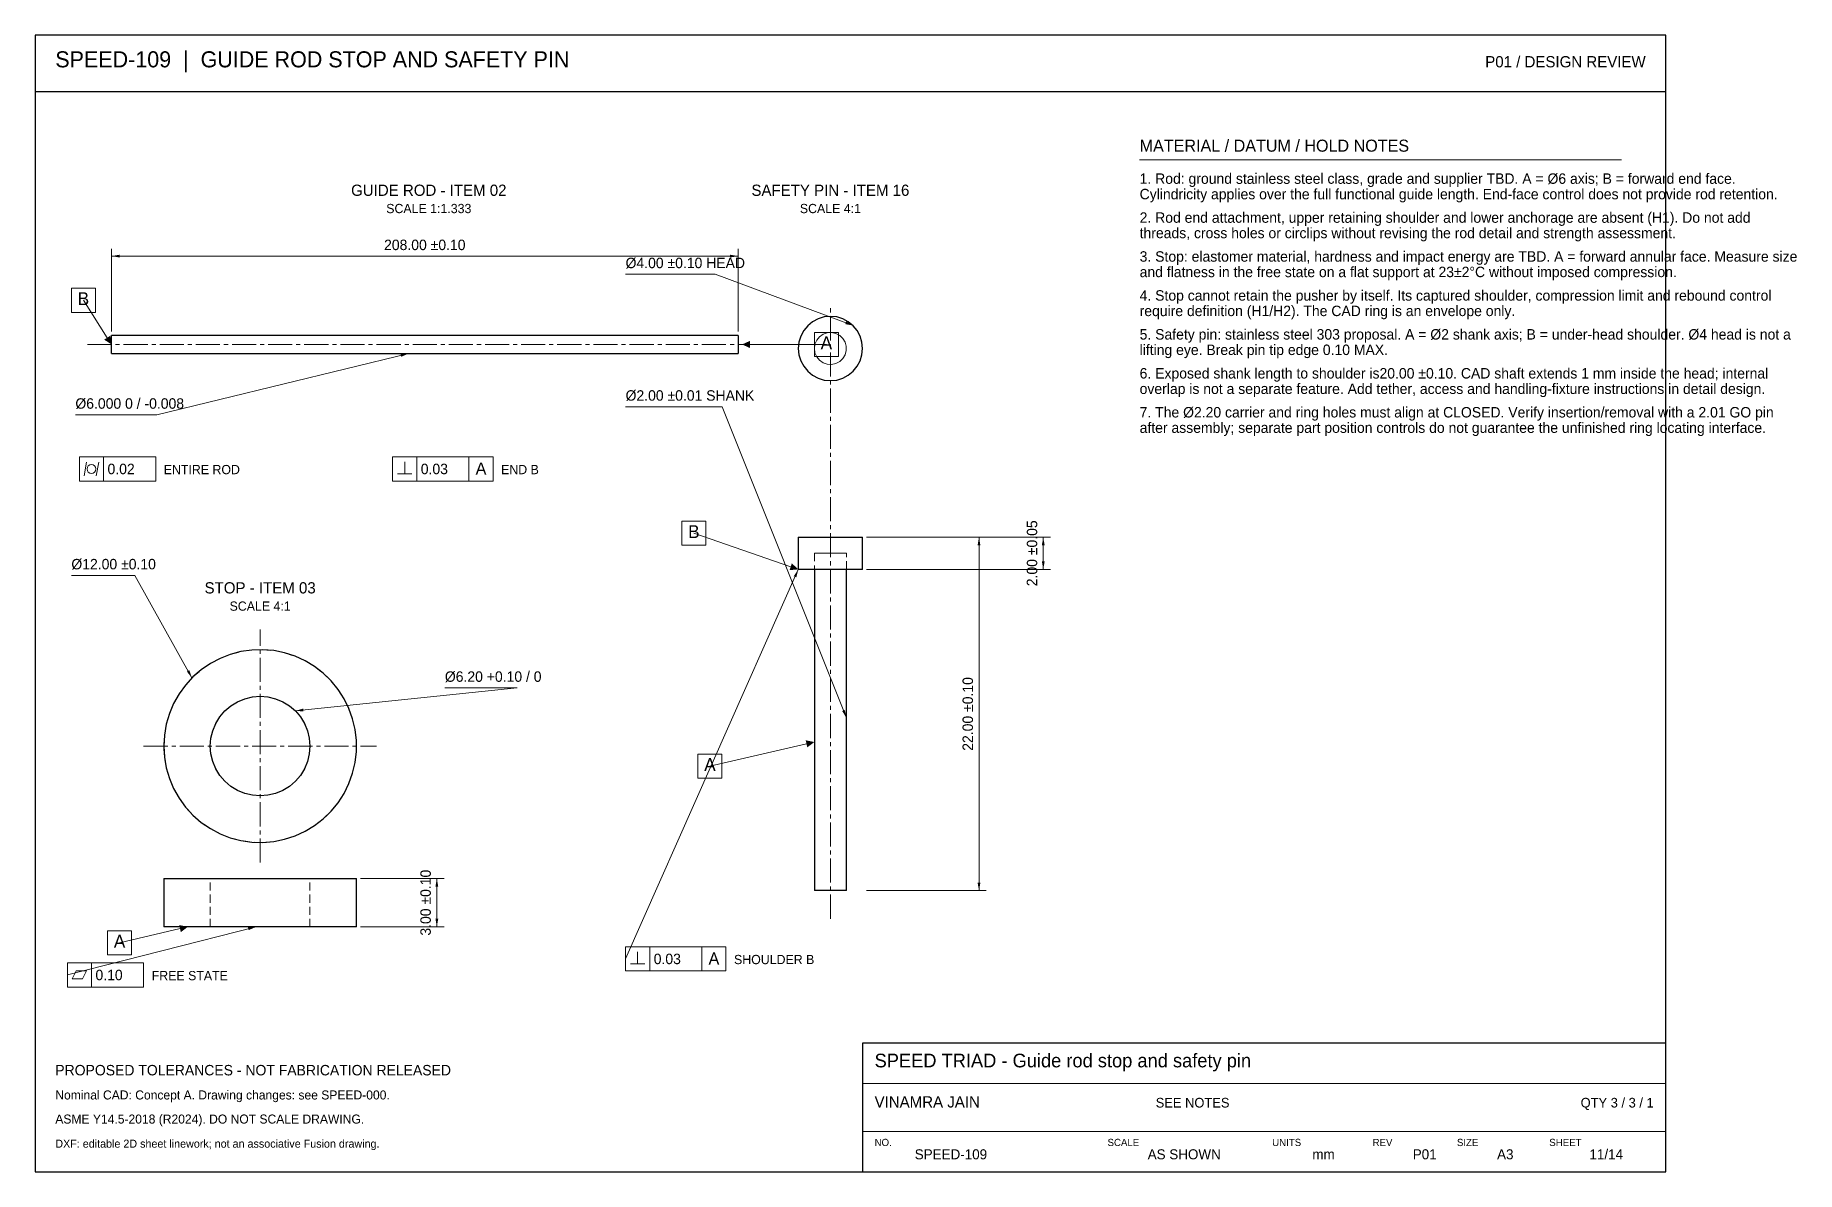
# Model space of a CAD drawing. Header units: millimetres. Extents: x 7 to 446, y 7 to 290.
import ezdxf
from ezdxf.enums import TextEntityAlignment as Align

# ---------------------------------------------------------------- set-up
doc = ezdxf.new("R2010")
doc.units = ezdxf.units.MM
doc.linetypes.add('CENTER_STD', pattern=[9, 6, -1, 1, -1])
doc.linetypes.add('DASHED_STD', pattern=[3, 2, -1])
for name, color, linetype, lineweight in [('BORDER', 7, 'Continuous', 30), ('CENTER', 7, 'CENTER_STD', 13), ('DIM', 7, 'Continuous', 15), ('GDT', 7, 'Continuous', 20), ('HIDDEN', 7, 'DASHED_STD', 13), ('NOTES', 7, 'Continuous', 18), ('VISIBLE', 7, 'Continuous', 30)]:
    doc.layers.add(name, color=color, linetype=linetype, lineweight=lineweight)

msp = doc.modelspace()

# ---------------------------------------------------------------- linework, layer by layer
at = {"layer": 'BORDER'}
msp.add_line((7, 276), (413, 276), dxfattribs=at)
for points in [[(7, 7), (413, 7), (413, 290), (7, 290)], [(213, 7), (413, 7), (413, 39), (213, 39)]]:
    msp.add_lwpolyline(points, close=True, dxfattribs=at)
at = {"layer": 'CENTER'}
for p, q in [((205, 70), (205, 223)), ((20, 213), (192, 213)), ((63, 84), (63, 142)), ((34, 113), (92, 113))]:
    msp.add_line(p, q, dxfattribs=at)
at = {"layer": 'DIM'}
for p, q in [((282, 259), (402, 259)), ((26, 216.25), (26, 236.8)), ((26, 235), (182, 235)), ((182, 216.25), (182, 236.8)), ((154, 230.5), (176.33, 230.5)), ((176.33, 230.5), (210.7, 217.7)), ((37.24, 195.5), (100, 210.75)), ((154, 197.5), (178.06, 197.5)), ((178.06, 197.5), (209, 120)), ((17, 195.5), (37.24, 195.5)), ((214, 165), (243.8, 165)), ((214, 165), (259.8, 165)), ((242, 77), (242, 165)), ((258, 157), (258, 165)), ((16, 155.5), (31.83, 155.5)), ((31.83, 155.5), (46.03, 129.97)), ((214, 157), (259.8, 157)), ((127, 127.5), (71.77, 121.77)), ((109, 127.5), (127, 127.5)), ((88, 80), (108.8, 80)), ((107, 68), (107, 80)), ((214, 77), (243.8, 77)), ((88, 68), (108.8, 68)), ((213, 29), (413, 29)), ((213, 17), (413, 17))]:
    msp.add_line(p, q, dxfattribs=at)
for points in [[(26, 235), (28, 235.35), (28, 234.65)], [(182, 235), (180, 234.65), (180, 235.35)], [(210.7, 217.7), (208.7, 218.07), (208.95, 218.73)], [(100, 210.75), (98.14, 209.94), (97.97, 210.62)], [(242, 165), (242.35, 163), (241.65, 163)], [(258, 165), (258.35, 163), (257.65, 163)], [(258, 157), (257.65, 159), (258.35, 159)], [(197, 157), (196.51, 155.03), (195.87, 155.31)], [(46.03, 129.97), (44.75, 131.55), (45.36, 131.89)], [(71.77, 121.77), (73.72, 122.32), (73.8, 121.63)], [(209, 120), (207.93, 121.73), (208.58, 121.99)], [(107, 80), (107.35, 78), (106.65, 78)], [(242, 77), (241.65, 79), (242.35, 79)], [(62, 68), (60.15, 67.17), (59.98, 67.84)], [(107, 68), (106.65, 70), (107.35, 70)]]:
    msp.add_solid(points, dxfattribs=at)
at = {"layer": 'GDT'}
for p, q in [((24.93, 214.69), (19, 224)), ((185, 213), (204, 213)), ((24, 179), (24, 185)), ((102, 179), (102, 185)), ((115, 179), (115, 185)), ((19.2, 180.3), (19.8, 183.7)), ((22.2, 180.3), (22.8, 183.7)), ((97.2, 180.8), (100.8, 180.8)), ((99, 180.8), (99, 183.8)), ((195.11, 157.65), (171, 166)), ((154, 60), (197, 157)), ((199.05, 113.55), (175, 108)), ((15, 56), (62, 68)), ((43.05, 67.54), (28, 64)), ((157, 58.8), (157, 61.8)), ((160, 57), (160, 63)), ((173, 57), (173, 63)), ((21, 53), (21, 59)), ((155.2, 58.8), (158.8, 58.8))]:
    msp.add_line(p, q, dxfattribs=at)
for points in [[(16, 221), (22, 221), (22, 227), (16, 227)], [(201, 210), (207, 210), (207, 216), (201, 216)], [(18, 179), (37, 179), (37, 185), (18, 185)], [(96, 179), (121, 179), (121, 185), (96, 185)], [(168, 163), (174, 163), (174, 169), (168, 169)], [(172, 105), (178, 105), (178, 111), (172, 111)], [(25, 61), (31, 61), (31, 67), (25, 67)], [(154, 57), (179, 57), (179, 63), (154, 63)], [(15, 53), (34, 53), (34, 59), (15, 59)], [(16.2, 55), (18.8, 55), (19.8, 57), (17.2, 57)]]:
    msp.add_lwpolyline(points, close=True, dxfattribs=at)
msp.add_circle((21, 182), 1.1, dxfattribs=at)
for points in [[(26, 213), (24.17, 214.2), (25.69, 215.17)], [(183, 213), (185, 213.9), (185, 212.1)], [(197, 157), (194.82, 156.8), (195.4, 158.5)], [(201, 114), (199.25, 112.67), (198.85, 114.43)], [(45, 68), (43.26, 66.67), (42.85, 68.42)]]:
    msp.add_solid(points, dxfattribs=at)
at = {"layer": 'HIDDEN'}
for points in [[(197, 212), (197.15, 213.56), (197.61, 215.06), (198.35, 216.44), (199.34, 217.66), (200.56, 218.65), (201.94, 219.39), (203.44, 219.85), (205, 220), (206.56, 219.85), (208.06, 219.39), (209.44, 218.65), (210.66, 217.66), (211.65, 216.44), (212.39, 215.06), (212.85, 213.56), (213, 212), (212.85, 210.44), (212.39, 208.94), (211.65, 207.56), (210.66, 206.34), (209.44, 205.35), (208.06, 204.61), (206.56, 204.15), (205, 204), (203.44, 204.15), (201.94, 204.61), (200.56, 205.35), (199.34, 206.34), (198.35, 207.56), (197.61, 208.94), (197.15, 210.44), (197, 212)], [(26, 215.25), (26, 215.19), (26, 215.03), (26, 214.76), (26, 214.4), (26, 213.98), (26, 213.5), (26, 213), (26, 212.5), (26, 212.02), (26, 211.6), (26, 211.24), (26, 210.97), (26, 210.81), (26, 210.75)], [(182, 210.75), (182, 210.81), (182, 210.97), (182, 211.24), (182, 211.6), (182, 212.02), (182, 212.5), (182, 213), (182, 213.5), (182, 213.98), (182, 214.4), (182, 214.76), (182, 215.03), (182, 215.19), (182, 215.25)], [(201, 212), (201.15, 210.92), (201.58, 209.92), (202.27, 209.08), (203.16, 208.45), (204.19, 208.08), (205.27, 208.01), (206.34, 208.23), (207.31, 208.73), (208.1, 209.48), (208.67, 210.41), (208.96, 211.46), (208.96, 212.54), (208.67, 213.59), (208.1, 214.52), (207.31, 215.27), (206.34, 215.77), (205.27, 215.99), (204.19, 215.92), (203.16, 215.55), (202.27, 214.92), (201.58, 214.08), (201.15, 213.08), (201, 212)], [(201, 212), (201.15, 213.08), (201.58, 214.08), (202.27, 214.92), (203.16, 215.55), (204.19, 215.92), (205.27, 215.99), (206.34, 215.77), (207.31, 215.27), (208.1, 214.52), (208.67, 213.59), (208.96, 212.54), (208.96, 211.46), (208.67, 210.41), (208.1, 209.48), (207.31, 208.73), (206.34, 208.23), (205.27, 208.01), (204.19, 208.08), (203.16, 208.45), (202.27, 209.08), (201.58, 209.92), (201.15, 210.92), (201, 212)], [(213, 165), (212.8, 165), (212.21, 165), (211.25, 165), (209.99, 165), (208.47, 165), (206.78, 165), (205, 165), (203.22, 165), (201.53, 165), (200.01, 165), (198.75, 165), (197.79, 165), (197.2, 165), (197, 165)], [(201, 161), (201.1, 161), (201.4, 161), (201.87, 161), (202.51, 161), (203.26, 161), (204.11, 161), (205, 161), (205.89, 161), (206.74, 161), (207.49, 161), (208.13, 161), (208.6, 161), (208.9, 161), (209, 161)], [(209, 161), (208.9, 161), (208.6, 161), (208.13, 161), (207.49, 161), (206.74, 161), (205.89, 161), (205, 161), (204.11, 161), (203.26, 161), (202.51, 161), (201.87, 161), (201.4, 161), (201.1, 161), (201, 161)], [(201, 161), (201, 157)], [(209, 157), (209, 161)], [(197, 157), (197.2, 157), (197.79, 157), (198.75, 157), (200.01, 157), (201.53, 157), (203.22, 157), (205, 157), (206.78, 157), (208.47, 157), (209.99, 157), (211.25, 157), (212.21, 157), (212.8, 157), (213, 157)], [(39, 113), (39.16, 115.74), (39.62, 118.44), (40.4, 121.07), (41.46, 123.59), (42.81, 125.98), (44.42, 128.19), (46.27, 130.21), (48.34, 132.01), (50.61, 133.55), (53.03, 134.83), (55.58, 135.83), (58.23, 136.52), (60.95, 136.91), (63.69, 136.99), (66.42, 136.76), (69.1, 136.21), (71.71, 135.36), (74.2, 134.23), (76.55, 132.81), (78.72, 131.14), (80.68, 129.23), (82.42, 127.11), (83.9, 124.8), (85.11, 122.34), (86.03, 119.76), (86.65, 117.09), (86.96, 114.37), (86.96, 111.63), (86.65, 108.91), (86.03, 106.24), (85.11, 103.66), (83.9, 101.2), (82.42, 98.89), (80.68, 96.77), (78.72, 94.86), (76.55, 93.19), (74.2, 91.77), (71.71, 90.64), (69.1, 89.79), (66.42, 89.24), (63.69, 89.01), (60.95, 89.09), (58.23, 89.48), (55.58, 90.17), (53.03, 91.17), (50.61, 92.45), (48.34, 93.99), (46.27, 95.79), (44.42, 97.81), (42.81, 100.02), (41.46, 102.41), (40.4, 104.93), (39.62, 107.56), (39.16, 110.26), (39, 113)], [(50.6, 113), (50.75, 111.06), (51.21, 109.17), (51.95, 107.37), (52.97, 105.71), (54.23, 104.23), (55.71, 102.97), (57.37, 101.95), (59.17, 101.21), (61.06, 100.75), (63, 100.6), (64.94, 100.75), (66.83, 101.21), (68.63, 101.95), (70.29, 102.97), (71.77, 104.23), (73.03, 105.71), (74.05, 107.37), (74.79, 109.17), (75.25, 111.06), (75.4, 113), (75.25, 114.94), (74.79, 116.83), (74.05, 118.63), (73.03, 120.29), (71.77, 121.77), (70.29, 123.03), (68.63, 124.05), (66.83, 124.79), (64.94, 125.25), (63, 125.4), (61.06, 125.25), (59.17, 124.79), (57.37, 124.05), (55.71, 123.03), (54.23, 121.77), (52.97, 120.29), (51.95, 118.63), (51.21, 116.83), (50.75, 114.94), (50.6, 113)], [(87, 80), (86.4, 80), (84.62, 80), (81.76, 80), (77.96, 80), (73.41, 80), (68.34, 80), (63, 80), (57.66, 80), (52.59, 80), (48.04, 80), (44.24, 80), (41.38, 80), (39.6, 80), (39, 80)], [(50.6, 68), (50.6, 80)], [(50.6, 80), (50.91, 80), (51.83, 80), (53.31, 80), (55.27, 80), (57.62, 80), (60.24, 80), (63, 80), (65.76, 80), (68.38, 80), (70.73, 80), (72.69, 80), (74.17, 80), (75.09, 80), (75.4, 80)], [(75.4, 80), (75.09, 80), (74.17, 80), (72.69, 80), (70.73, 80), (68.38, 80), (65.76, 80), (63, 80), (60.24, 80), (57.62, 80), (55.27, 80), (53.31, 80), (51.83, 80), (50.91, 80), (50.6, 80)], [(75.4, 68), (75.4, 80)], [(201, 77), (201.1, 77), (201.4, 77), (201.87, 77), (202.51, 77), (203.26, 77), (204.11, 77), (205, 77), (205.89, 77), (206.74, 77), (207.49, 77), (208.13, 77), (208.6, 77), (208.9, 77), (209, 77)], [(39, 68), (39.6, 68), (41.38, 68), (44.24, 68), (48.04, 68), (52.59, 68), (57.66, 68), (63, 68), (68.34, 68), (73.41, 68), (77.96, 68), (81.76, 68), (84.62, 68), (86.4, 68), (87, 68)], [(50.6, 68), (50.91, 68), (51.83, 68), (53.31, 68), (55.27, 68), (57.62, 68), (60.24, 68), (63, 68), (65.76, 68), (68.38, 68), (70.73, 68), (72.69, 68), (74.17, 68), (75.09, 68), (75.4, 68)], [(75.4, 68), (75.09, 68), (74.17, 68), (72.69, 68), (70.73, 68), (68.38, 68), (65.76, 68), (63, 68), (60.24, 68), (57.62, 68), (55.27, 68), (53.31, 68), (51.83, 68), (50.91, 68), (50.6, 68)]]:
    msp.add_lwpolyline(points, dxfattribs=at)
at = {"layer": 'VISIBLE'}
for points in [[(197, 212), (197.15, 210.44), (197.61, 208.94), (198.35, 207.56), (199.34, 206.34), (200.56, 205.35), (201.94, 204.61), (203.44, 204.15), (205, 204), (206.56, 204.15), (208.06, 204.61), (209.44, 205.35), (210.66, 206.34), (211.65, 207.56), (212.39, 208.94), (212.85, 210.44), (213, 212), (212.85, 213.56), (212.39, 215.06), (211.65, 216.44), (210.66, 217.66), (209.44, 218.65), (208.06, 219.39), (206.56, 219.85), (205, 220), (203.44, 219.85), (201.94, 219.39), (200.56, 218.65), (199.34, 217.66), (198.35, 216.44), (197.61, 215.06), (197.15, 213.56), (197, 212)], [(182, 215.25), (26, 215.25)], [(26, 210.75), (26, 210.81), (26, 210.97), (26, 211.24), (26, 211.6), (26, 212.02), (26, 212.5), (26, 213), (26, 213.5), (26, 213.98), (26, 214.4), (26, 214.76), (26, 215.03), (26, 215.19), (26, 215.25)], [(182, 215.25), (182, 215.19), (182, 215.03), (182, 214.76), (182, 214.4), (182, 213.98), (182, 213.5), (182, 213), (182, 212.5), (182, 212.02), (182, 211.6), (182, 211.24), (182, 210.97), (182, 210.81), (182, 210.75)], [(26, 210.75), (182, 210.75)], [(197, 165), (197.2, 165), (197.79, 165), (198.75, 165), (200.01, 165), (201.53, 165), (203.22, 165), (205, 165), (206.78, 165), (208.47, 165), (209.99, 165), (211.25, 165), (212.21, 165), (212.8, 165), (213, 165)], [(197, 165), (197, 157)], [(213, 157), (213, 165)], [(213, 157), (212.8, 157), (212.21, 157), (211.25, 157), (209.99, 157), (208.47, 157), (206.78, 157), (205, 157), (203.22, 157), (201.53, 157), (200.01, 157), (198.75, 157), (197.79, 157), (197.2, 157), (197, 157)], [(201, 157), (201, 77)], [(209, 77), (209, 157)], [(39, 113), (39.16, 110.26), (39.62, 107.56), (40.4, 104.93), (41.46, 102.41), (42.81, 100.02), (44.42, 97.81), (46.27, 95.79), (48.34, 93.99), (50.61, 92.45), (53.03, 91.17), (55.58, 90.17), (58.23, 89.48), (60.95, 89.09), (63.69, 89.01), (66.42, 89.24), (69.1, 89.79), (71.71, 90.64), (74.2, 91.77), (76.55, 93.19), (78.72, 94.86), (80.68, 96.77), (82.42, 98.89), (83.9, 101.2), (85.11, 103.66), (86.03, 106.24), (86.65, 108.91), (86.96, 111.63), (86.96, 114.37), (86.65, 117.09), (86.03, 119.76), (85.11, 122.34), (83.9, 124.8), (82.42, 127.11), (80.68, 129.23), (78.72, 131.14), (76.55, 132.81), (74.2, 134.23), (71.71, 135.36), (69.1, 136.21), (66.42, 136.76), (63.69, 136.99), (60.95, 136.91), (58.23, 136.52), (55.58, 135.83), (53.03, 134.83), (50.61, 133.55), (48.34, 132.01), (46.27, 130.21), (44.42, 128.19), (42.81, 125.98), (41.46, 123.59), (40.4, 121.07), (39.62, 118.44), (39.16, 115.74), (39, 113)], [(50.6, 113), (50.75, 114.94), (51.21, 116.83), (51.95, 118.63), (52.97, 120.29), (54.23, 121.77), (55.71, 123.03), (57.37, 124.05), (59.17, 124.79), (61.06, 125.25), (63, 125.4), (64.94, 125.25), (66.83, 124.79), (68.63, 124.05), (70.29, 123.03), (71.77, 121.77), (73.03, 120.29), (74.05, 118.63), (74.79, 116.83), (75.25, 114.94), (75.4, 113), (75.25, 111.06), (74.79, 109.17), (74.05, 107.37), (73.03, 105.71), (71.77, 104.23), (70.29, 102.97), (68.63, 101.95), (66.83, 101.21), (64.94, 100.75), (63, 100.6), (61.06, 100.75), (59.17, 101.21), (57.37, 101.95), (55.71, 102.97), (54.23, 104.23), (52.97, 105.71), (51.95, 107.37), (51.21, 109.17), (50.75, 111.06), (50.6, 113)], [(39, 80), (39.6, 80), (41.38, 80), (44.24, 80), (48.04, 80), (52.59, 80), (57.66, 80), (63, 80), (68.34, 80), (73.41, 80), (77.96, 80), (81.76, 80), (84.62, 80), (86.4, 80), (87, 80)], [(39, 80), (39, 68)], [(87, 68), (87, 80)], [(209, 77), (208.9, 77), (208.6, 77), (208.13, 77), (207.49, 77), (206.74, 77), (205.89, 77), (205, 77), (204.11, 77), (203.26, 77), (202.51, 77), (201.87, 77), (201.4, 77), (201.1, 77), (201, 77)], [(87, 68), (86.4, 68), (84.62, 68), (81.76, 68), (77.96, 68), (73.41, 68), (68.34, 68), (63, 68), (57.66, 68), (52.59, 68), (48.04, 68), (44.24, 68), (41.38, 68), (39.6, 68), (39, 68)]]:
    msp.add_lwpolyline(points, dxfattribs=at)

# ---------------------------------------------------------------- texts
at = {"layer": 'GDT'}
for s, height, p in [('B', 3.2, (19, 222.8)), ('A', 3.2, (204, 211.8)), ('A', 3, (118, 180.6)), ('B', 3.2, (171, 164.8)), ('A', 3.2, (175, 106.8)), ('A', 3.2, (28, 62.8)), ('A', 3, (176, 58.6))]:
    msp.add_text(s, height=height, dxfattribs=at).set_placement(p, align=Align.CENTER)
for s, p in [('0.02', (25, 180.7)), ('0.03', (103, 180.7)), ('0.10', (22, 54.7)), ('0.03', (161, 58.7))]:
    msp.add_text(s, height=2.6, dxfattribs=at).set_placement(p)
at = {"layer": 'NOTES'}
for s, height, p in [('SPEED-109  |  GUIDE ROD STOP AND SAFETY PIN', 4, (12, 282)), ('MATERIAL / DATUM / HOLD NOTES', 3, (282, 261)), ('1. Rod: ground stainless steel class, grade and supplier TBD. A = Ø6 axis; B = forward end face.', 2.6, (282, 253)), ('Cylindricity applies over the full functional guide length. End-face control does not provide rod retention.', 2.6, (282, 249.15)), ('2. Rod end attachment, upper retaining shoulder and lower anchorage are absent (H1). Do not add', 2.6, (282, 243.3)), ('threads, cross holes or circlips without revising the rod detail and strength assessment.', 2.6, (282, 239.46)), ('Ø4.00 ±0.10 HEAD', 2.6, (154, 232)), ('3. Stop: elastomer material, hardness and impact energy are TBD. A = forward annular face. Measure size', 2.6, (282, 233.61)), ('and flatness in the free state on a flat support at 23±2°C without imposed compression.', 2.6, (282, 229.76)), ('4. Stop cannot retain the pusher by itself. Its captured shoulder, compression limit and rebound control', 2.6, (282, 223.91)), ('require definition (H1/H2). The CAD ring is an envelope only.', 2.6, (282, 220.06)), ('5. Safety pin: stainless steel 303 proposal. A = Ø2 shank axis; B = under-head shoulder. Ø4 head is not a', 2.6, (282, 214.22)), ('lifting eye. Break pin tip edge 0.10 MAX.', 2.6, (282, 210.37)), ('6. Exposed shank length to shoulder is20.00 ±0.10. CAD shaft extends 1 mm inside the head; internal', 2.6, (282, 204.52)), ('overlap is not a separate feature. Add tether, access and handling-fixture instructions in detail design.', 2.6, (282, 200.67)), ('Ø6.000 0 / -0.008', 2.6, (17, 197)), ('Ø2.00 ±0.01 SHANK', 2.6, (154, 199)), ('7. The Ø2.20 carrier and ring holes must align at CLOSED. Verify insertion/removal with a 2.01 GO pin', 2.6, (282, 194.82)), ('after assembly; separate part position controls do not guarantee the unfinished ring locating interface.', 2.6, (282, 190.98)), ('ENTIRE ROD', 2.3, (39, 180.7)), ('END B', 2.3, (123, 180.7)), ('Ø12.00 ±0.10', 2.6, (16, 157)), ('Ø6.20 +0.10 / 0', 2.6, (109, 129)), ('FREE STATE', 2.3, (36, 54.7)), ('SHOULDER B', 2.3, (181, 58.7)), ('SPEED TRIAD - Guide rod stop and safety pin', 3.4, (216, 33)), ('PROPOSED TOLERANCES - NOT FABRICATION RELEASED', 2.6, (12, 31)), ('Nominal CAD: Concept A. Drawing changes: see SPEED-000.', 2.25, (12, 25)), ('VINAMRA JAIN', 2.8, (216, 23)), ('SEE NOTES', 2.4, (286, 23)), ('ASME Y14.5-2018 (R2024). DO NOT SCALE DRAWING.', 2.25, (12, 19)), ('DXF: editable 2D sheet linework; not an associative Fusion drawing.', 2, (12, 13)), ('NO.', 1.8, (216, 13.4)), ('SCALE', 1.8, (274, 13.4)), ('UNITS', 1.8, (315, 13.4)), ('REV', 1.8, (340, 13.4)), ('SIZE', 1.8, (361, 13.4)), ('SHEET', 1.8, (384, 13.4)), ('SPEED-109', 2.5, (226, 10.1)), ('AS SHOWN', 2.5, (284, 10.1)), ('mm', 2.5, (325, 10.1)), ('P01', 2.5, (350, 10.1)), ('A3', 2.5, (371, 10.1)), ('11/14', 2.5, (394, 10.1))]:
    msp.add_text(s, height=height, dxfattribs=at).set_placement(p)
for s, height, p in [('P01 / DESIGN REVIEW', 2.8, (408, 282)), ('QTY 3 / 3 / 1', 2.4, (410, 23))]:
    msp.add_text(s, height=height, dxfattribs=at).set_placement(p, align=Align.RIGHT)
for s, height, p in [('GUIDE ROD - ITEM 02', 2.8, (105, 250)), ('SAFETY PIN - ITEM 16', 2.8, (205, 250)), ('SCALE 1:1.333', 2.3, (105, 245.7)), ('SCALE 4:1', 2.3, (205, 245.7)), ('208.00 ±0.10', 2.6, (104, 236.5)), ('STOP - ITEM 03', 2.8, (63, 151)), ('SCALE 4:1', 2.3, (63, 146.7))]:
    msp.add_text(s, height=height, dxfattribs=at).set_placement(p, align=Align.CENTER)
for s, p in [('2.00 ±0.05', (256.5, 161)), ('22.00 ±0.10', (240.5, 121)), ('3.00 ±0.10', (105.5, 74))]:
    msp.add_text(s, height=2.6, rotation=90, dxfattribs=at).set_placement(p, align=Align.CENTER)

doc.saveas('drawing.dxf')
